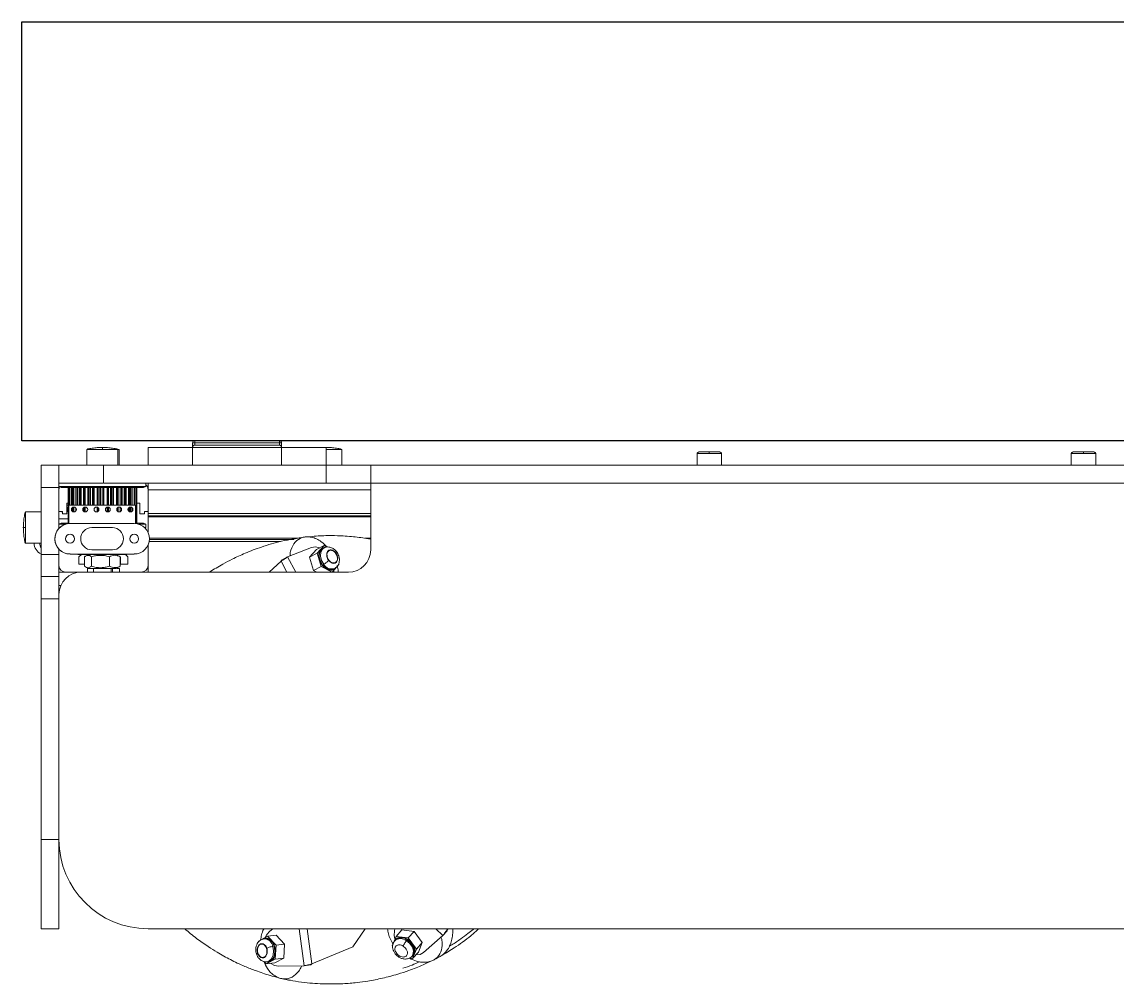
# Model space of a CAD drawing. Header units: millimetres. Extents: x -529 to 1738, y -425 to 849.
# Drawn here: x 1265.4 to 1388.3, y 551.9 to 659.8 of the extents above; entities that cross this region are included whole.
import ezdxf

# ---------------------------------------------------------------- set-up
doc = ezdxf.new("R2010")
doc.units = ezdxf.units.MM

msp = doc.modelspace()

# ---------------------------------------------------------------- linework, layer by layer
at = {"color": 7, "linetype": 'Continuous', "lineweight": 15}
for p, q in [((1284.81, 612.61), (1284.56, 612.61)), ((1284.81, 612.61), (1284.81, 612.86)), ((1284.81, 612.86), (1294.31, 612.86)), ((1284.81, 612.61), (1284.81, 612.36)), ((1294.31, 612.61), (1284.81, 612.61)), ((1284.81, 612.36), (1294.31, 612.36)), ((1294.31, 612.86), (1294.31, 612.61)), ((1294.31, 612.36), (1294.31, 612.61)), ((1294.56, 612.61), (1294.31, 612.61)), ((1272.69, 611.86), (1272.69, 610.11)), ((1272.69, 611.86), (1272.74, 611.86)), ((1276.13, 611.86), (1276.19, 611.86)), ((1276.19, 610.11), (1276.19, 611.86)), ((1276.26, 611.86), (1276.31, 611.86)), ((1276.31, 610.11), (1276.31, 611.86)), ((1279.56, 610.11), (1279.56, 612.11)), ((1279.56, 612.11), (1284.56, 612.11)), ((1284.56, 610.11), (1284.56, 612.11)), ((1284.56, 612.11), (1294.56, 612.11)), ((1294.56, 612.11), (1294.56, 610.11)), ((1294.56, 612.11), (1299.56, 612.11)), ((1299.56, 610.11), (1299.56, 612.11)), ((1301.26, 611.86), (1301.31, 611.86)), ((1301.31, 610.11), (1301.31, 611.86)), ((1341.19, 611.42), (1341.19, 610.11)), ((1341.19, 611.42), (1341.19, 611.42)), ((1343.94, 610.11), (1343.94, 611.42)), ((1383.19, 611.42), (1383.19, 610.11)), ((1383.19, 611.42), (1383.19, 611.42)), ((1385.94, 610.11), (1385.94, 611.42)), ((1267.56, 610.11), (1269.56, 610.11)), ((1267.56, 610.11), (1267.56, 607.61)), ((1269.56, 608.11), (1269.56, 610.11)), ((1269.56, 610.11), (1274.56, 610.11)), ((1274.56, 608.11), (1274.56, 610.11)), ((1274.56, 610.11), (1299.56, 610.11)), ((1301.31, 610.11), (1299.56, 610.11)), ((1299.56, 610.11), (1299.56, 608.11)), ((1299.56, 610.11), (1304.56, 610.11)), ((1304.56, 610.11), (1304.56, 608.11)), ((1304.56, 610.11), (1414.56, 610.11)), ((1269.56, 607.61), (1267.56, 607.61)), ((1267.56, 607.61), (1267.56, 600.11)), ((1269.56, 608.11), (1269.56, 607.72)), ((1274.5, 608.11), (1269.56, 608.11)), ((1269.56, 607.72), (1269.81, 607.61)), ((1279.31, 607.72), (1269.56, 607.72)), ((1269.56, 607.72), (1269.56, 607.61)), ((1269.56, 607.61), (1269.56, 603.03)), ((1269.56, 607.36), (1269.56, 604.91)), ((1279.06, 607.61), (1269.81, 607.61)), ((1270.59, 607.61), (1270.59, 603.61)), ((1270.69, 607.61), (1270.69, 605.64)), ((1271.13, 607.61), (1271.13, 605.64)), ((1271.87, 607.61), (1271.87, 605.64)), ((1272.85, 607.61), (1272.85, 605.64)), ((1274.56, 608.11), (1299.56, 608.11)), ((1275.62, 605.64), (1275.62, 607.61)), ((1276.66, 605.64), (1276.66, 607.61)), ((1277.5, 605.64), (1277.5, 607.61)), ((1278.06, 605.64), (1278.06, 607.61)), ((1278.28, 607.61), (1278.28, 603.61)), ((1278.29, 603.61), (1278.29, 607.61)), ((1278.29, 607.61), (1278.29, 603.61)), ((1279.06, 607.61), (1279.31, 607.72)), ((1279.31, 607.72), (1279.31, 608.11)), ((1279.56, 607.36), (1279.56, 608.11)), ((1279.56, 604.91), (1279.56, 607.36)), ((1299.56, 608.11), (1304.56, 608.11)), ((1304.56, 600.61), (1304.56, 608.11)), ((1304.56, 608.11), (1414.56, 608.11)), ((1304.56, 608.11), (1414.56, 608.11)), ((1267.56, 604.86), (1265.81, 604.86)), ((1265.81, 604.8), (1265.81, 604.86)), ((1269.56, 604.91), (1269.96, 604.91)), ((1269.96, 604.91), (1269.96, 604.66)), ((1270.46, 605.86), (1270.59, 605.86)), ((1270.46, 604.66), (1270.46, 605.86)), ((1270.46, 605.64), (1270.59, 605.64)), ((1270.66, 605.64), (1270.66, 603.56)), ((1270.66, 605.64), (1270.66, 605.64)), ((1270.66, 605.64), (1270.66, 603.56)), ((1278.16, 605.64), (1270.66, 605.64)), ((1271.13, 605.4), (1271.13, 604.89)), ((1277.5, 604.88), (1277.5, 605.41)), ((1278.16, 603.56), (1278.16, 605.64)), ((1278.29, 605.86), (1278.66, 605.86)), ((1278.66, 605.86), (1278.66, 604.66)), ((1279.16, 604.91), (1279.56, 604.91)), ((1279.16, 604.66), (1279.16, 604.91)), ((1279.56, 604.68), (1279.56, 604.91)), ((1270.59, 604.11), (1269.56, 604.11)), ((1269.81, 603.61), (1269.56, 603.49)), ((1269.81, 603.61), (1269.84, 603.61)), ((1269.84, 603.61), (1270.66, 603.61)), ((1269.96, 604.66), (1270.46, 604.66)), ((1278.19, 603.61), (1279.06, 603.61)), ((1278.66, 604.66), (1279.16, 604.66)), ((1279.31, 603.49), (1279.06, 603.61)), ((1279.56, 604.42), (1279.56, 604.68)), ((1304.56, 604.42), (1279.56, 604.42)), ((1279.56, 604.42), (1279.56, 604.3)), ((1279.56, 602.58), (1279.56, 604.3)), ((1269.56, 603.49), (1269.56, 603.11)), ((1269.59, 603.49), (1269.56, 603.49)), ((1269.56, 603.11), (1269.59, 603.11)), ((1270.3, 603.49), (1269.59, 603.49)), ((1269.59, 603.11), (1269.64, 603.11)), ((1270.66, 603.56), (1270.66, 603.56)), ((1278.01, 603.57), (1270.81, 603.57)), ((1275.56, 603.11), (1273.26, 603.11)), ((1279.31, 603.49), (1278.53, 603.49)), ((1279.18, 603.11), (1279.31, 603.11)), ((1279.31, 603.11), (1279.31, 603.49)), ((1265.81, 601.36), (1265.81, 601.41)), ((1265.81, 601.36), (1267.56, 601.36)), ((1279.72, 601.79), (1295.95, 601.79)), ((1296.14, 601.86), (1296.32, 601.94)), ((1296.83, 601.99), (1296.32, 601.94)), ((1267.56, 600.11), (1269.56, 600.11)), ((1267.56, 600.11), (1267.56, 597.61)), ((1269.56, 600.69), (1269.56, 600.11)), ((1269.56, 600.11), (1269.56, 597.61)), ((1278.01, 600.14), (1270.81, 600.14)), ((1271.69, 600.14), (1271.69, 600.11)), ((1277.19, 600.11), (1271.69, 600.11)), ((1271.81, 599.83), (1272.09, 600.11)), ((1272.54, 599.91), (1272.49, 599.88)), ((1272.88, 600.11), (1272.54, 599.91)), ((1273.26, 600.61), (1275.56, 600.61)), ((1276.34, 599.91), (1276, 600.11)), ((1276.33, 599.91), (1276.44, 599.84)), ((1276.39, 599.88), (1276.34, 599.91)), ((1277.03, 600.11), (1277.31, 599.83)), ((1277.19, 600.11), (1277.19, 600.14)), ((1279.56, 598.86), (1279.56, 601.13)), ((1297.92, 600.87), (1295.23, 599.83)), ((1297.69, 599.79), (1298.46, 600.65)), ((1298.54, 600.24), (1297.69, 599.79)), ((1298.46, 600.65), (1299.32, 601.1)), ((1298.54, 600.24), (1299.32, 601.1)), ((1298.99, 598.75), (1298.54, 600.24)), ((1299.32, 600.84), (1299.19, 600.77)), ((1299.32, 601.1), (1299.65, 600.93)), ((1299.36, 600.86), (1299.32, 600.84)), ((1271.81, 599.01), (1271.81, 599.83)), ((1272.43, 599.01), (1271.81, 599.01)), ((1272.42, 599.01), (1272.42, 599.84)), ((1272.43, 599.84), (1272.43, 598.77)), ((1272.54, 598.7), (1272.88, 598.51)), ((1273.21, 599.84), (1273.21, 598.77)), ((1275.22, 598.77), (1275.22, 599.84)), ((1276, 598.51), (1276.34, 598.7)), ((1276.44, 598.77), (1276.33, 598.7)), ((1276.44, 599.84), (1276.44, 598.77)), ((1277.31, 599.01), (1276.44, 599.01)), ((1276.46, 599.84), (1276.46, 599.01)), ((1277.31, 599.83), (1277.31, 599.01)), ((1279.56, 598.11), (1279.56, 598.86)), ((1294.49, 599.34), (1293.16, 598.11)), ((1295.23, 599.83), (1294.6, 599.5)), ((1298.13, 598.3), (1297.69, 599.79)), ((1298.13, 598.3), (1298.99, 598.75)), ((1300.22, 598.12), (1298.99, 598.75)), ((1300.99, 598.97), (1300.22, 598.12)), ((1300.97, 599.06), (1300.99, 598.97)), ((1267.56, 597.61), (1269.56, 597.61)), ((1267.56, 597.61), (1267.56, 595.11)), ((1269.56, 598.11), (1270.31, 598.11)), ((1269.56, 597.61), (1269.56, 595.61)), ((1270.31, 598.11), (1272.06, 598.11)), ((1272.06, 598.11), (1302.06, 598.11)), ((1272.76, 598.51), (1272.88, 598.51)), ((1272.76, 598.11), (1272.76, 598.51)), ((1275.04, 598.51), (1272.88, 598.51)), ((1273.44, 598.51), (1273.44, 598.11)), ((1276, 598.51), (1275.04, 598.51)), ((1275.44, 598.11), (1275.44, 598.51)), ((1275.56, 598.11), (1275.56, 598.51)), ((1276.11, 598.57), (1276.11, 598.51)), ((1276.11, 598.51), (1276.36, 598.51)), ((1276.36, 598.51), (1276.36, 598.11)), ((1298.5, 598.11), (1298.13, 598.3)), ((1300.2, 598.11), (1300.22, 598.12)), ((1300.4, 598.11), (1300.42, 598.35)), ((1300.41, 598.48), (1300.53, 598.54)), ((1269.77, 596.61), (1269.56, 596.61)), ((1267.56, 595.11), (1269.56, 595.11)), ((1267.56, 595.11), (1267.56, 568.11)), ((1269.56, 568.11), (1269.56, 595.61)), ((1267.56, 568.11), (1269.56, 568.11)), ((1267.56, 568.11), (1267.56, 558.11)), ((1269.56, 568.11), (1269.56, 558.11)), ((1267.56, 558.11), (1269.56, 558.11)), ((1439.56, 558.11), (1279.56, 558.11)), ((1291.97, 556.73), (1292.99, 557.27)), ((1292.69, 557), (1292.55, 556.98)), ((1292.99, 557.27), (1293.95, 557.4)), ((1292.99, 557.27), (1293.93, 556.26)), ((1293.58, 558.11), (1293.23, 557.84)), ((1293.95, 557.4), (1294.89, 556.39)), ((1302.56, 556.09), (1303.95, 558.11)), ((1306.96, 556.19), (1307.4, 557.26)), ((1307.27, 558.11), (1307.21, 557.86)), ((1307.4, 557.26), (1308.05, 557.98)), ((1307.4, 557.26), (1308.77, 557.09)), ((1308.05, 557.98), (1309.42, 557.81)), ((1309.42, 557.81), (1308.77, 557.09)), ((1308.77, 557.09), (1309.7, 555.84)), ((1309.42, 557.81), (1310.35, 556.56)), ((1310.5, 555.46), (1312.67, 557.36)), ((1312.67, 557.36), (1313.15, 557.88)), ((1313.2, 558.08), (1313.21, 558.11)), ((1291.97, 556.64), (1291.97, 556.73)), ((1293.93, 556.26), (1293.84, 554.7)), ((1294.89, 556.39), (1293.93, 556.26)), ((1294.89, 556.39), (1294.8, 554.83)), ((1297.96, 554.17), (1302.56, 556.09)), ((1307.02, 556.12), (1306.96, 556.19)), ((1307.34, 556.86), (1307.25, 556.76)), ((1309.7, 555.84), (1309.26, 554.77)), ((1310.35, 556.56), (1309.7, 555.84)), ((1310.35, 556.56), (1309.91, 555.49)), ((1292.82, 554.16), (1292.56, 554.43)), ((1293.84, 554.7), (1292.82, 554.16)), ((1294.8, 554.83), (1293.78, 554.29)), ((1294.8, 554.83), (1293.84, 554.7)), ((1309.26, 554.77), (1308.89, 554.81)), ((1309.14, 554.98), (1309.18, 555.01)), ((1309.18, 555.01), (1309.27, 555.12)), ((1309.91, 555.49), (1309.26, 554.77)), ((1311.91, 554.78), (1312.37, 555.01)), ((1293.78, 554.29), (1292.82, 554.16)), ((1292.86, 554.4), (1292.91, 554.4)), ((1292.91, 554.4), (1293.05, 554.42)), ((1294.21, 553.9), (1297.09, 553.95)), ((1297.09, 553.95), (1297.8, 554.05)), ((1294.85, 552.47), (1295.35, 552.35)), ((1295.54, 552.35), (1295.34, 552.35))]:
    msp.add_line(p, q, dxfattribs=at)
at = {"color": 8, "linetype": 'Continuous', "lineweight": 15}
for p, q in [((1272.74, 611.86), (1274.44, 611.86)), ((1274.44, 611.86), (1276.13, 611.86)), ((1276.19, 611.86), (1276.26, 611.86)), ((1299.56, 611.86), (1301.26, 611.86)), ((1341.19, 611.42), (1342.56, 611.42)), ((1342.56, 611.42), (1343.94, 611.42)), ((1383.19, 611.42), (1384.56, 611.42)), ((1384.56, 611.42), (1385.94, 611.42)), ((1270.7, 605.64), (1270.7, 607.61)), ((1270.73, 605.64), (1270.73, 607.61)), ((1270.94, 607.61), (1270.94, 605.64)), ((1271.06, 607.61), (1271.06, 605.64)), ((1271.16, 607.61), (1271.16, 605.64)), ((1271.23, 607.61), (1271.23, 605.64)), ((1271.47, 607.61), (1271.47, 605.64)), ((1271.59, 607.61), (1271.59, 605.64)), ((1271.7, 605.64), (1271.7, 607.61)), ((1271.94, 607.61), (1271.94, 605.64)), ((1272.05, 607.61), (1272.05, 605.64)), ((1272.3, 607.61), (1272.3, 605.64)), ((1272.4, 607.61), (1272.4, 605.64)), ((1272.51, 605.64), (1272.51, 607.61)), ((1272.82, 607.61), (1272.82, 605.64)), ((1272.97, 607.61), (1272.97, 605.64)), ((1273.1, 607.61), (1273.1, 605.64)), ((1273.34, 607.61), (1273.34, 605.64)), ((1273.41, 607.61), (1273.41, 605.64)), ((1273.51, 605.64), (1273.51, 607.61)), ((1273.86, 607.61), (1273.86, 605.64)), ((1273.94, 605.64), (1273.94, 607.61)), ((1273.96, 607.61), (1273.96, 605.64)), ((1274.14, 607.61), (1274.14, 605.64)), ((1274.28, 607.61), (1274.28, 605.64)), ((1274.48, 607.61), (1274.48, 605.64)), ((1274.51, 607.61), (1274.51, 605.64)), ((1274.6, 605.64), (1274.6, 607.61)), ((1274.96, 607.61), (1274.96, 605.64)), ((1275.06, 605.64), (1275.06, 607.61)), ((1275.11, 607.61), (1275.11, 605.64)), ((1275.34, 607.61), (1275.34, 605.64)), ((1275.48, 607.61), (1275.48, 605.64)), ((1275.68, 605.64), (1275.68, 607.61)), ((1276.01, 607.61), (1276.01, 605.64)), ((1276.12, 605.64), (1276.12, 607.61)), ((1276.2, 607.61), (1276.2, 605.64)), ((1276.45, 607.61), (1276.45, 605.64)), ((1276.57, 607.61), (1276.57, 605.64)), ((1276.9, 607.61), (1276.9, 605.64)), ((1277.01, 605.64), (1277.01, 607.61)), ((1277.12, 607.61), (1277.12, 605.64)), ((1277.37, 607.61), (1277.37, 605.64)), ((1277.46, 607.61), (1277.46, 605.64)), ((1277.55, 607.61), (1277.55, 605.64)), ((1277.65, 605.64), (1277.65, 607.61)), ((1277.78, 607.61), (1277.78, 605.64)), ((1278, 607.61), (1278, 605.64)), ((1278.05, 607.61), (1278.05, 605.64)), ((1278.1, 607.61), (1278.1, 605.64)), ((1304.56, 607.36), (1279.56, 607.36)), ((1271.06, 605.36), (1271.06, 604.93)), ((1271.16, 605.41), (1271.16, 604.88)), ((1271.23, 605.42), (1271.23, 604.87)), ((1271.47, 605.29), (1271.47, 605)), ((1272.3, 605.33), (1272.3, 604.96)), ((1272.4, 605.4), (1272.4, 604.89)), ((1272.51, 604.87), (1272.51, 605.42)), ((1273.51, 605.07), (1273.51, 605.22)), ((1273.86, 605.41), (1273.86, 604.88)), ((1273.94, 604.92), (1273.94, 605.37)), ((1273.96, 605.36), (1273.96, 604.93)), ((1274.96, 605.41), (1274.96, 604.88)), ((1275.06, 604.87), (1275.06, 605.42)), ((1275.11, 605.41), (1275.11, 604.87)), ((1276.12, 604.95), (1276.12, 605.33)), ((1276.2, 605.4), (1276.2, 604.89)), ((1276.45, 605.39), (1276.45, 604.9)), ((1276.57, 605.26), (1276.57, 605.03)), ((1277.37, 605.31), (1277.37, 604.98)), ((1277.46, 605.39), (1277.46, 604.9)), ((1277.55, 605.42), (1277.55, 604.87)), ((1277.65, 604.87), (1277.65, 605.41)), ((1277.78, 605.35), (1277.78, 604.94)), ((1265.81, 603.11), (1265.81, 604.8)), ((1304.56, 604.68), (1279.56, 604.68)), ((1279.56, 604.3), (1304.56, 604.3)), ((1265.81, 601.41), (1265.81, 603.11)), ((1279.7, 601.54), (1294.43, 601.54)), ((1296.41, 601.91), (1279.73, 601.91)), ((1304.56, 601.91), (1303.94, 601.91)), ((1299.43, 600.89), (1299.36, 600.86)), ((1295.14, 598.11), (1294.49, 599.34)), ((1295.23, 599.83), (1296.14, 598.11)), ((1297.09, 553.95), (1296.52, 558.11)), ((1297.41, 558.11), (1297.96, 554.17)), ((1312.67, 557.36), (1311.85, 558.11)), ((1313.16, 558.11), (1313.2, 558.08)), ((1309.08, 554.93), (1309.14, 554.98)), ((1292.78, 554.4), (1292.86, 554.4))]:
    msp.add_line(p, q, dxfattribs=at)
msp.add_lwpolyline([(1448.8, 612.86), (1265.4, 612.86), (1265.4, 659.83), (1448.8, 659.83)], close=True)
at = {"color": 7, "linetype": 'Continuous', "lineweight": 15, "flags": 128}
for points in [[(1269.85, 604.91), (1269.87, 604.89), (1269.93, 604.87), (1269.96, 604.87)], [(1270.59, 605.41), (1270.57, 605.4), (1270.52, 605.34), (1270.49, 605.25), (1270.48, 605.14), (1270.49, 605.04), (1270.52, 604.95), (1270.57, 604.89), (1270.59, 604.88)], [(1267.56, 600.78), (1267.49, 600.96), (1267.39, 601.36)], [(1298.83, 600.84), (1298.36, 600.94), (1297.92, 600.87)], [(1293.23, 557.84), (1292.9, 557.48), (1292.72, 557.13)], [(1307.21, 557.86), (1307.19, 557.36), (1307.28, 556.98)], [(1309.63, 555.17), (1310.11, 555.24), (1310.5, 555.46)], [(1293.36, 554.23), (1293.77, 553.98), (1294.21, 553.9)]]:
    msp.add_lwpolyline(points, dxfattribs=at)
at = {"color": 8, "linetype": 'Continuous', "lineweight": 15, "flags": 128}
for points in [[(1299.19, 600.77), (1299.01, 600.63), (1298.82, 600.28), (1298.79, 599.84), (1298.91, 599.36), (1299.16, 598.92)], [(1299.32, 600.84), (1299.13, 600.7), (1298.95, 600.35), (1298.91, 599.9), (1299.03, 599.43), (1299.29, 598.99)], [(1292.91, 554.4), (1293.13, 554.48), (1293.42, 554.74), (1293.6, 555.14), (1293.66, 555.64), (1293.57, 556.13)], [(1293.05, 554.42), (1293.27, 554.49), (1293.56, 554.76), (1293.74, 555.16), (1293.8, 555.65), (1293.71, 556.15)], [(1309.18, 555.01), (1309.3, 555.21), (1309.35, 555.6), (1309.23, 556.03), (1308.96, 556.44), (1308.57, 556.76)], [(1309.27, 555.12), (1309.39, 555.31), (1309.45, 555.7), (1309.33, 556.13), (1309.05, 556.54), (1308.66, 556.87)]]:
    msp.add_lwpolyline(points, dxfattribs=at)
at = {"color": 7, "linetype": 'Continuous', "lineweight": 15}
for centre, radius in [((1271.24, 605.14), 0.277), ((1272.51, 605.14), 0.277), ((1273.78, 605.14), 0.277), ((1275.05, 605.14), 0.277), ((1276.32, 605.14), 0.277), ((1277.59, 605.14), 0.277), ((1270.81, 601.86), 0.5), ((1278.01, 601.86), 0.5)]:
    msp.add_circle(centre, radius, dxfattribs=at)
for centre, radius, start, end in [((1284.81, 612.61), 0.25, 90, 180), ((1284.81, 612.11), 0.25, 90, 180), ((1294.31, 612.61), 0.25, 360, 90), ((1294.31, 612.11), 0.25, 0, 90), ((1270.31, 607.36), 0.75, 153.8335, 180), ((1278.81, 607.36), 0.75, 0, 48.1897), ((1271.24, 605.14), 0.277, 270, 90), ((1272.51, 605.14), 0.277, 270, 90), ((1273.78, 605.14), 0.277, 270, 90), ((1275.05, 605.14), 0.277, 270, 90), ((1276.32, 605.14), 0.277, 270, 90), ((1277.59, 605.14), 0.277, 270, 90), ((1270.81, 601.86), 1.71, 90, 270), ((1270.81, 601.86), 1.71, 95.025, 270), ((1270.81, 601.86), 1.71, 90, 95.025), ((1273.26, 601.86), 1.25, 90, 270), ((1273.26, 601.86), 1.25, 90, 270), ((1275.56, 601.86), 1.25, 270, 90), ((1278.01, 601.86), 1.71, 270, 90), ((1268.13, 601.4), 1.36, 181.617, 245.4085), ((1270.81, 601.86), 0.5, 270, 90), ((1278.01, 601.86), 0.5, 270, 90), ((1302.06, 600.61), 2.5, 270, 0), ((1270.31, 598.86), 0.75, 180, 270), ((1278.81, 598.86), 0.75, 270, 0), ((1272.06, 595.61), 2.5, 90, 180), ((1279.56, 568.11), 10, 180, 270)]:
    msp.add_arc(centre, radius, start, end, dxfattribs=at)
at = {"color": 8, "linetype": 'Continuous', "lineweight": 15}
for centre, radius, start, end in [((1300.05, 599.42), 1.01, 209.6389, 290.8683), ((1300.17, 599.49), 1.02, 209.6599, 290.6906), ((1292.57, 555.96), 1.02, 9.6599, 90.6906), ((1292.71, 555.98), 1.01, 9.6389, 90.8683), ((1307.91, 555.99), 1.02, 49.6599, 130.6906), ((1308.01, 556.09), 1.01, 49.6389, 130.8683)]:
    msp.add_arc(centre, radius, start, end, dxfattribs=at)
at = {"color": 7, "linetype": 'Continuous', "lineweight": 15}
for points, knots in [([(1284.56, 612.11), (1284.56, 612.11), (1284.56, 612.12), (1284.56, 612.19), (1284.56, 612.25), (1284.56, 612.33), (1284.56, 612.45), (1284.56, 612.54), (1284.56, 612.61)], [0, 0, 0, 0, 0.239457, 0.368361, 0.5, 0.631639, 0.760543, 1, 1, 1, 1]), ([(1294.56, 612.61), (1294.56, 612.54), (1294.56, 612.45), (1294.56, 612.33), (1294.56, 612.25), (1294.56, 612.19), (1294.56, 612.12), (1294.56, 612.11), (1294.56, 612.11)], [0, 0, 0, 0, 0.239457, 0.368361, 0.5, 0.631639, 0.760543, 1, 1, 1, 1]), ([(1272.75, 611.9), (1272.75, 611.9), (1272.69, 611.89), (1272.69, 611.87), (1272.69, 611.86)], [0, 0, 0, 0, 0.004816, 1, 1, 1, 1]), ([(1274.44, 612.11), (1274.29, 612.1), (1274.05, 612.1), (1273.71, 612.07), (1273.41, 612.03), (1273.13, 611.99), (1272.89, 611.95), (1272.79, 611.92), (1272.75, 611.9)], [0, 0, 0, 0, 0.201798, 0.327471, 0.471177, 0.632869, 0.810746, 1, 1, 1, 1]), ([(1276.13, 611.9), (1276.08, 611.92), (1275.99, 611.95), (1275.74, 611.99), (1275.46, 612.03), (1275.17, 612.07), (1274.83, 612.1), (1274.59, 612.1), (1274.44, 612.11)], [0, 0, 0, 0, 0.185763, 0.364406, 0.526795, 0.671119, 0.797333, 1, 1, 1, 1]), ([(1274.44, 612.11), (1274.44, 612.1), (1274.44, 612.09), (1274.44, 612.03), (1274.44, 611.94), (1274.44, 611.88), (1274.44, 611.86)], [0, 0, 0, 0, 0.270261, 0.562429, 0.789736, 1, 1, 1, 1]), ([(1276.19, 611.86), (1276.19, 611.87), (1276.19, 611.89), (1276.13, 611.9), (1276.13, 611.9)], [0, 0, 0, 0, 0.974068, 1, 1, 1, 1]), ([(1301.25, 611.9), (1301.21, 611.92), (1301.11, 611.95), (1300.87, 611.99), (1300.59, 612.03), (1300.3, 612.07), (1299.95, 612.1), (1299.71, 612.1), (1299.56, 612.11)], [0, 0, 0, 0, 0.185763, 0.364406, 0.526795, 0.671119, 0.797333, 1, 1, 1, 1]), ([(1301.31, 611.86), (1301.31, 611.87), (1301.31, 611.89), (1301.25, 611.9), (1301.25, 611.9)], [0, 0, 0, 0, 0.974068, 1, 1, 1, 1]), ([(1341.38, 611.61), (1341.37, 611.61), (1341.37, 611.61), (1341.39, 611.6), (1341.39, 611.6), (1341.38, 611.59), (1341.38, 611.59), (1341.37, 611.59), (1341.37, 611.58), (1341.36, 611.58), (1341.35, 611.57), (1341.33, 611.56), (1341.28, 611.53), (1341.21, 611.48), (1341.2, 611.44), (1341.19, 611.42)], [0, 0, 0, 0, 0.287782, 0.390474, 0.42243, 0.434399, 0.444213, 0.452515, 0.460214, 0.468311, 0.477597, 0.501294, 0.532849, 0.730156, 1, 1, 1, 1]), ([(1342.56, 611.61), (1342.45, 611.61), (1342.2, 611.61), (1341.89, 611.61), (1341.66, 611.61), (1341.5, 611.61), (1341.41, 611.61), (1341.36, 611.61), (1341.38, 611.61), (1341.38, 611.61)], [0, 0, 0, 0, 0.1801972, 0.4081306, 0.5415185, 0.686198, 0.8395226, 0.997566, 1, 1, 1, 1]), ([(1342.56, 611.61), (1342.56, 611.6), (1342.56, 611.6), (1342.56, 611.55), (1342.56, 611.48), (1342.56, 611.44), (1342.56, 611.42)], [0, 0, 0, 0, 0.270261, 0.562429, 0.789736, 1, 1, 1, 1]), ([(1343.75, 611.61), (1343.75, 611.61), (1343.76, 611.61), (1343.72, 611.61), (1343.62, 611.61), (1343.47, 611.61), (1343.24, 611.61), (1342.93, 611.61), (1342.68, 611.61), (1342.56, 611.61)], [0, 0, 0, 0, 0.002434, 0.1604774, 0.313802, 0.4584815, 0.5918694, 0.8198028, 1, 1, 1, 1]), ([(1343.94, 611.42), (1343.93, 611.44), (1343.92, 611.48), (1343.85, 611.53), (1343.8, 611.56), (1343.78, 611.57), (1343.77, 611.58), (1343.76, 611.58), (1343.75, 611.59), (1343.75, 611.59), (1343.74, 611.6), (1343.74, 611.6), (1343.76, 611.61), (1343.75, 611.61), (1343.75, 611.61)], [0, 0, 0, 0, 0.269883, 0.467219, 0.498779, 0.522479, 0.531766, 0.539865, 0.547565, 0.555868, 0.565684, 0.609469, 0.712176, 1, 1, 1, 1]), ([(1383.38, 611.61), (1383.37, 611.61), (1383.37, 611.61), (1383.39, 611.6), (1383.39, 611.6), (1383.38, 611.59), (1383.38, 611.59), (1383.37, 611.59), (1383.37, 611.58), (1383.36, 611.58), (1383.35, 611.57), (1383.33, 611.56), (1383.28, 611.53), (1383.21, 611.48), (1383.2, 611.44), (1383.19, 611.42)], [0, 0, 0, 0, 0.287782, 0.390474, 0.42243, 0.434399, 0.444213, 0.452515, 0.460214, 0.468311, 0.477597, 0.501294, 0.532849, 0.730156, 1, 1, 1, 1]), ([(1384.56, 611.61), (1384.45, 611.61), (1384.2, 611.61), (1383.89, 611.61), (1383.66, 611.61), (1383.5, 611.61), (1383.41, 611.61), (1383.36, 611.61), (1383.38, 611.61), (1383.38, 611.61)], [0, 0, 0, 0, 0.180197, 0.408131, 0.541518, 0.686198, 0.839523, 0.997566, 1, 1, 1, 1]), ([(1384.56, 611.61), (1384.56, 611.6), (1384.56, 611.6), (1384.56, 611.55), (1384.56, 611.48), (1384.56, 611.44), (1384.56, 611.42)], [0, 0, 0, 0, 0.270261, 0.562429, 0.789736, 1, 1, 1, 1]), ([(1385.75, 611.61), (1385.75, 611.61), (1385.76, 611.61), (1385.72, 611.61), (1385.62, 611.61), (1385.47, 611.61), (1385.24, 611.61), (1384.93, 611.61), (1384.68, 611.61), (1384.56, 611.61)], [0, 0, 0, 0, 0.002434, 0.160477, 0.313802, 0.458482, 0.591869, 0.819803, 1, 1, 1, 1]), ([(1385.94, 611.42), (1385.93, 611.44), (1385.92, 611.48), (1385.85, 611.53), (1385.8, 611.56), (1385.78, 611.57), (1385.77, 611.58), (1385.76, 611.58), (1385.75, 611.59), (1385.75, 611.59), (1385.74, 611.6), (1385.74, 611.6), (1385.76, 611.61), (1385.75, 611.61), (1385.75, 611.61)], [0, 0, 0, 0, 0.269883, 0.467219, 0.498779, 0.522479, 0.531766, 0.539865, 0.547565, 0.555868, 0.565684, 0.609469, 0.712176, 1, 1, 1, 1]), ([(1265.81, 604.86), (1265.8, 604.86), (1265.78, 604.85), (1265.77, 604.8), (1265.77, 604.79)], [0, 0, 0, 0, 0.974068, 1, 1, 1, 1]), ([(1265.77, 604.79), (1265.75, 604.75), (1265.72, 604.66), (1265.68, 604.41), (1265.64, 604.13), (1265.61, 603.84), (1265.57, 603.5), (1265.57, 603.26), (1265.56, 603.11)], [0, 0, 0, 0, 0.1857625, 0.3644062, 0.5267945, 0.6711189, 0.797333, 1, 1, 1, 1]), ([(1265.56, 603.11), (1265.57, 602.96), (1265.57, 602.72), (1265.61, 602.37), (1265.64, 602.08), (1265.68, 601.8), (1265.72, 601.55), (1265.75, 601.46), (1265.77, 601.42)], [0, 0, 0, 0, 0.201798, 0.327471, 0.471177, 0.632869, 0.810746, 1, 1, 1, 1]), ([(1265.56, 603.11), (1265.57, 603.11), (1265.58, 603.11), (1265.64, 603.11), (1265.73, 603.11), (1265.79, 603.11), (1265.81, 603.11)], [0, 0, 0, 0, 0.2702613, 0.5624294, 0.7897364, 1, 1, 1, 1]), ([(1265.77, 601.42), (1265.77, 601.41), (1265.78, 601.36), (1265.8, 601.36), (1265.81, 601.36)], [0, 0, 0, 0, 0.004816, 1, 1, 1, 1]), ([(1297.19, 602.06), (1296.31, 601.92), (1294.68, 601.66), (1292.41, 601), (1290.57, 600.3), (1289.12, 599.63), (1288.04, 599.07), (1287.21, 598.58), (1286.72, 598.28), (1286.47, 598.12), (1286.46, 598.11)], [0, 0, 0, 0, 0.2396282, 0.4433004, 0.6126053, 0.7484137, 0.8511242, 0.9245782, 0.9959727, 1, 1, 1, 1]), ([(1299.63, 600.94), (1299.43, 601.15), (1299.07, 601.53), (1298.47, 601.86), (1297.91, 602.05), (1297.36, 602.1), (1296.71, 601.98), (1296.03, 601.55), (1295.63, 600.77), (1295.5, 600.2), (1295.5, 599.96), (1295.5, 599.94)], [0, 0, 0, 0, 0.125071, 0.223681, 0.324383, 0.425086, 0.523696, 0.706877, 0.890059, 0.988669, 1, 1, 1, 1]), ([(1304.56, 601.81), (1304.4, 601.84), (1303.96, 601.92), (1303.24, 602.02), (1302.37, 602.11), (1301.35, 602.19), (1300.03, 602.22), (1298.69, 602.2), (1297.81, 602.1), (1297.5, 602.06)], [0, 0, 0, 0, 0.068222, 0.18356, 0.304443, 0.434722, 0.616183, 0.861237, 1, 1, 1, 1]), ([(1273.21, 599.84), (1273.15, 599.89), (1273.01, 599.98), (1272.81, 600.01), (1272.61, 599.96), (1272.49, 599.88), (1272.43, 599.84)], [0, 0, 0, 0, 0.264614, 0.534966, 0.765352, 1, 1, 1, 1]), ([(1275.22, 599.84), (1275.04, 599.89), (1274.69, 599.98), (1274.17, 600.01), (1273.67, 599.96), (1273.37, 599.88), (1273.21, 599.84)], [0, 0, 0, 0, 0.264614, 0.534966, 0.765352, 1, 1, 1, 1]), ([(1276.44, 599.84), (1276.22, 599.92), (1275.82, 600.08), (1275.41, 599.92), (1275.22, 599.84)], [0, 0, 0, 0, 0.534747, 1, 1, 1, 1]), ([(1299.13, 600.8), (1299.13, 600.8), (1299.19, 600.85), (1299.27, 600.86), (1299.35, 600.87)], [0, 0, 0, 0, 0.006294, 1, 1, 1, 1]), ([(1300.71, 600.43), (1300.64, 600.51), (1300.48, 600.68), (1300.22, 600.83), (1299.96, 600.92), (1299.75, 600.95), (1299.52, 600.93), (1299.39, 600.87), (1299.32, 600.84)], [0, 0, 0, 0, 0.179733, 0.405808, 0.538164, 0.68254, 0.837364, 1, 1, 1, 1]), ([(1299.85, 599.42), (1299.8, 599.49), (1299.7, 599.63), (1299.63, 599.84), (1299.61, 600.04), (1299.62, 600.2), (1299.66, 600.36), (1299.74, 600.48), (1299.86, 600.57), (1299.99, 600.61), (1300.12, 600.61), (1300.29, 600.57), (1300.47, 600.47), (1300.58, 600.34), (1300.63, 600.29)], [0, 0, 0, 0, 0.0903184, 0.2045632, 0.2714199, 0.3439362, 0.4207855, 0.5, 0.5792145, 0.6560638, 0.7285801, 0.7954368, 0.9096816, 1, 1, 1, 1]), ([(1299.87, 599.45), (1299.81, 599.53), (1299.7, 599.7), (1299.64, 599.98), (1299.65, 600.25), (1299.74, 600.38), (1299.78, 600.44)], [0, 0, 0, 0, 0.250007, 0.500001, 0.750007, 1, 1, 1, 1]), ([(1299.78, 600.44), (1299.82, 600.47), (1299.9, 600.54), (1300.06, 600.57), (1300.23, 600.55), (1300.4, 600.46), (1300.56, 600.32), (1300.69, 600.14), (1300.78, 599.94), (1300.83, 599.73), (1300.82, 599.53), (1300.76, 599.36), (1300.66, 599.23), (1300.52, 599.16), (1300.36, 599.14), (1300.18, 599.19), (1300.01, 599.29), (1299.92, 599.4), (1299.87, 599.45)], [0, 0, 0, 0, 0.062462, 0.124997, 0.187424, 0.249997, 0.312424, 0.374997, 0.437424, 0.499997, 0.562424, 0.624997, 0.687424, 0.749997, 0.812424, 0.874997, 0.937462, 1, 1, 1, 1]), ([(1300.63, 600.29), (1300.67, 600.23), (1300.77, 600.09), (1300.84, 599.87), (1300.87, 599.67), (1300.85, 599.51), (1300.81, 599.36), (1300.73, 599.23), (1300.62, 599.14), (1300.49, 599.1), (1300.35, 599.1), (1300.18, 599.14), (1300.01, 599.24), (1299.89, 599.37), (1299.85, 599.42)], [0, 0, 0, 0, 0.090318, 0.204563, 0.27142, 0.343936, 0.420786, 0.5, 0.579214, 0.656064, 0.72858, 0.795437, 0.909682, 1, 1, 1, 1]), ([(1300.53, 598.54), (1300.58, 598.57), (1300.7, 598.64), (1300.84, 598.8), (1300.97, 599.02), (1301.04, 599.29), (1301.05, 599.61), (1300.98, 599.92), (1300.87, 600.21), (1300.76, 600.36), (1300.71, 600.43)], [0, 0, 0, 0, 0.087057, 0.1947226, 0.3206936, 0.4599705, 0.6051647, 0.7479413, 0.881082, 1, 1, 1, 1]), ([(1272.43, 598.77), (1272.5, 598.73), (1272.64, 598.63), (1272.84, 598.6), (1273.04, 598.65), (1273.15, 598.73), (1273.21, 598.77)], [0, 0, 0, 0, 0.264614, 0.534966, 0.765352, 1, 1, 1, 1]), ([(1273.21, 598.77), (1273.39, 598.73), (1273.74, 598.63), (1274.26, 598.6), (1274.76, 598.65), (1275.06, 598.73), (1275.22, 598.77)], [0, 0, 0, 0, 0.264614, 0.534966, 0.765352, 1, 1, 1, 1]), ([(1275.22, 598.77), (1275.44, 598.69), (1275.85, 598.54), (1276.25, 598.7), (1276.44, 598.77)], [0, 0, 0, 0, 0.534747, 1, 1, 1, 1]), ([(1299.16, 598.92), (1299.16, 598.92), (1299.15, 598.91), (1299.13, 598.9), (1299.12, 598.89), (1299.11, 598.88), (1299.11, 598.88)], [0, 0, 0, 0, 0.270261, 0.562429, 0.789736, 1, 1, 1, 1]), ([(1299.29, 598.99), (1299.34, 599.02), (1299.44, 599.07), (1299.61, 599.2), (1299.75, 599.33), (1299.81, 599.39), (1299.85, 599.42)], [0, 0, 0, 0, 0.270261, 0.562429, 0.789736, 1, 1, 1, 1]), ([(1300.91, 598.11), (1300.92, 598.14), (1300.92, 598.38), (1300.86, 598.63), (1300.8, 598.85)], [0, 0, 0, 0, 0.141412, 1, 1, 1, 1]), ([(1300.64, 598.64), (1300.62, 598.62), (1300.56, 598.52), (1300.47, 598.44), (1300.4, 598.41), (1300.39, 598.41)], [0, 0, 0, 0, 0.265782, 0.978373, 1, 1, 1, 1]), ([(1283.69, 558.11), (1284.12, 557.74), (1284.96, 557.03), (1286.2, 556.17), (1287.23, 555.52), (1288.06, 555.04), (1288.82, 554.64), (1289.6, 554.25), (1290.54, 553.83), (1291.77, 553.35), (1293.03, 552.91), (1293.89, 552.71), (1294.2, 552.63)], [0, 0, 0, 0, 0.141929, 0.2730497, 0.3722149, 0.4431336, 0.5120637, 0.584308, 0.6621678, 0.7706164, 0.9170698, 1, 1, 1, 1]), ([(1292.55, 556.98), (1292.49, 556.97), (1292.36, 556.94), (1292.17, 556.84), (1291.98, 556.68), (1291.81, 556.45), (1291.7, 556.15), (1291.65, 555.83), (1291.67, 555.53), (1291.72, 555.35), (1291.74, 555.26)], [0, 0, 0, 0, 0.087057, 0.194723, 0.320694, 0.45997, 0.605165, 0.747941, 0.881082, 1, 1, 1, 1]), ([(1292.57, 558.11), (1292.55, 558.08), (1292.43, 557.89), (1292.3, 557.46), (1292.23, 557.05), (1292.2, 556.85)], [0, 0, 0, 0, 0.067496, 0.57392, 1, 1, 1, 1]), ([(1292.41, 556.92), (1292.44, 556.94), (1292.53, 557.01), (1292.64, 557.05), (1292.72, 557.05), (1292.72, 557.05)], [0, 0, 0, 0, 0.265782, 0.978373, 1, 1, 1, 1]), ([(1306.45, 558.11), (1306.48, 557.92), (1306.53, 557.54), (1306.75, 556.94), (1306.98, 556.56), (1307.1, 556.37)], [0, 0, 0, 0, 0.322002, 0.669992, 1, 1, 1, 1]), ([(1307.19, 556.68), (1307.2, 556.69), (1307.22, 556.79), (1307.27, 556.87), (1307.33, 556.92), (1307.33, 556.92)], [0, 0, 0, 0, 0.126795, 0.974279, 1, 1, 1, 1]), ([(1308.66, 556.87), (1308.67, 556.87), (1308.67, 556.88), (1308.69, 556.9), (1308.7, 556.91), (1308.7, 556.92), (1308.7, 556.93)], [0, 0, 0, 0, 0.2702613, 0.5624294, 0.7897364, 1, 1, 1, 1]), ([(1308.92, 554.81), (1309.18, 554.68), (1309.64, 554.44), (1310.32, 554.35), (1310.91, 554.36), (1311.44, 554.5), (1312.02, 554.83), (1312.51, 555.47), (1312.61, 556.33), (1312.55, 556.92), (1312.46, 557.14), (1312.45, 557.17)], [0, 0, 0, 0, 0.125071, 0.223681, 0.324383, 0.425086, 0.523696, 0.706877, 0.890059, 0.988669, 1, 1, 1, 1]), ([(1311.59, 554.59), (1312.37, 555.03), (1313.81, 555.83), (1315.51, 557.06), (1316.41, 557.84), (1316.7, 558.11)], [0, 0, 0, 0, 0.439393, 0.812855, 1, 1, 1, 1]), ([(1313.77, 558.11), (1313.77, 557.89), (1313.77, 557.44), (1313.65, 556.78), (1313.43, 556.17), (1313.04, 555.49), (1312.63, 555.2), (1312.36, 555)], [0, 0, 0, 0, 0.157682, 0.333698, 0.509715, 0.682074, 1, 1, 1, 1]), ([(1313.4, 556.15), (1313.48, 556.2), (1313.92, 556.46), (1314.61, 556.93), (1315.41, 557.52), (1315.9, 557.9), (1316.12, 558.08), (1316.15, 558.11)], [0, 0, 0, 0, 0.089202, 0.450666, 0.743996, 0.969465, 1, 1, 1, 1]), ([(1291.86, 555.37), (1291.84, 555.44), (1291.8, 555.61), (1291.81, 555.84), (1291.85, 556.03), (1291.92, 556.18), (1292.01, 556.31), (1292.13, 556.4), (1292.26, 556.44), (1292.4, 556.44), (1292.53, 556.39), (1292.67, 556.3), (1292.81, 556.14), (1292.87, 555.98), (1292.89, 555.92)], [0, 0, 0, 0, 0.090318, 0.204563, 0.27142, 0.343936, 0.420786, 0.5, 0.579214, 0.656064, 0.72858, 0.795437, 0.909682, 1, 1, 1, 1]), ([(1292.61, 554.94), (1292.56, 554.92), (1292.46, 554.88), (1292.3, 554.91), (1292.15, 554.99), (1292.02, 555.13), (1291.91, 555.31), (1291.85, 555.53), (1291.84, 555.75), (1291.87, 555.96), (1291.94, 556.15), (1292.05, 556.29), (1292.19, 556.38), (1292.35, 556.4), (1292.51, 556.36), (1292.66, 556.25), (1292.78, 556.1), (1292.84, 555.97), (1292.86, 555.9)], [0, 0, 0, 0, 0.062462, 0.124997, 0.187424, 0.249997, 0.312424, 0.374997, 0.437424, 0.499997, 0.562424, 0.624997, 0.687424, 0.749997, 0.812424, 0.874997, 0.937462, 1, 1, 1, 1]), ([(1292.89, 555.92), (1292.91, 555.84), (1292.96, 555.68), (1292.95, 555.45), (1292.91, 555.25), (1292.84, 555.1), (1292.75, 554.98), (1292.63, 554.89), (1292.49, 554.84), (1292.36, 554.85), (1292.23, 554.89), (1292.09, 554.99), (1291.95, 555.15), (1291.89, 555.3), (1291.86, 555.37)], [0, 0, 0, 0, 0.0903184, 0.2045632, 0.2714199, 0.3439362, 0.4207855, 0.5, 0.5792145, 0.6560638, 0.7285801, 0.7954368, 0.9096816, 1, 1, 1, 1]), ([(1292.86, 555.9), (1292.89, 555.8), (1292.93, 555.61), (1292.89, 555.32), (1292.79, 555.07), (1292.67, 554.98), (1292.61, 554.94)], [0, 0, 0, 0, 0.250007, 0.500001, 0.750007, 1, 1, 1, 1]), ([(1293.57, 556.13), (1293.51, 556.12), (1293.4, 556.1), (1293.19, 556.04), (1293.01, 555.97), (1292.93, 555.93), (1292.89, 555.92)], [0, 0, 0, 0, 0.270261, 0.562429, 0.789736, 1, 1, 1, 1]), ([(1293.71, 556.15), (1293.71, 556.15), (1293.72, 556.16), (1293.74, 556.16), (1293.76, 556.17), (1293.77, 556.17), (1293.77, 556.18)], [0, 0, 0, 0, 0.270261, 0.562429, 0.789736, 1, 1, 1, 1]), ([(1307.25, 556.76), (1307.21, 556.71), (1307.13, 556.61), (1307.04, 556.41), (1307, 556.16), (1307.02, 555.87), (1307.13, 555.58), (1307.3, 555.3), (1307.5, 555.08), (1307.66, 554.97), (1307.73, 554.92)], [0, 0, 0, 0, 0.087057, 0.194723, 0.320694, 0.45997, 0.605165, 0.747941, 0.881082, 1, 1, 1, 1]), ([(1307.76, 555.08), (1307.69, 555.12), (1307.55, 555.22), (1307.41, 555.4), (1307.32, 555.58), (1307.27, 555.74), (1307.27, 555.9), (1307.3, 556.04), (1307.37, 556.16), (1307.48, 556.25), (1307.61, 556.29), (1307.78, 556.31), (1307.98, 556.28), (1308.13, 556.2), (1308.19, 556.16)], [0, 0, 0, 0, 0.090318, 0.204563, 0.27142, 0.343936, 0.420786, 0.5, 0.579214, 0.656064, 0.72858, 0.795437, 0.909682, 1, 1, 1, 1]), ([(1308.19, 556.16), (1308.26, 556.12), (1308.4, 556.02), (1308.54, 555.84), (1308.63, 555.66), (1308.68, 555.51), (1308.68, 555.35), (1308.65, 555.2), (1308.58, 555.08), (1308.47, 555), (1308.34, 554.95), (1308.17, 554.93), (1307.97, 554.97), (1307.82, 555.05), (1307.76, 555.08)], [0, 0, 0, 0, 0.090318, 0.204563, 0.27142, 0.343936, 0.420786, 0.5, 0.579214, 0.656064, 0.72858, 0.795437, 0.909682, 1, 1, 1, 1]), ([(1308.57, 556.76), (1308.53, 556.72), (1308.46, 556.63), (1308.34, 556.45), (1308.25, 556.28), (1308.21, 556.2), (1308.19, 556.16)], [0, 0, 0, 0, 0.270261, 0.562429, 0.789736, 1, 1, 1, 1]), ([(1291.74, 555.26), (1291.78, 555.17), (1291.86, 554.95), (1292.06, 554.72), (1292.27, 554.55), (1292.47, 554.45), (1292.68, 554.39), (1292.83, 554.4), (1292.9, 554.4)], [0, 0, 0, 0, 0.179733, 0.405808, 0.538164, 0.68254, 0.837364, 1, 1, 1, 1]), ([(1294.48, 552.53), (1295.36, 552.36), (1296.98, 552.05), (1299.34, 551.9), (1301.31, 551.92), (1302.9, 552.05), (1304.11, 552.22), (1305.06, 552.39), (1305.89, 552.56), (1306.74, 552.77), (1307.73, 553.05), (1308.98, 553.47), (1310.23, 553.95), (1311.02, 554.34), (1311.3, 554.49)], [0, 0, 0, 0, 0.1596081, 0.2952672, 0.4080354, 0.4984927, 0.5669047, 0.6158299, 0.6633833, 0.7132231, 0.7669369, 0.8417532, 0.9427883, 1, 1, 1, 1]), ([(1307.73, 554.92), (1307.82, 554.87), (1308.02, 554.76), (1308.33, 554.71), (1308.59, 554.72), (1308.81, 554.77), (1309.01, 554.86), (1309.12, 554.96), (1309.17, 555.01)], [0, 0, 0, 0, 0.179733, 0.405808, 0.538164, 0.68254, 0.837364, 1, 1, 1, 1]), ([(1309.33, 555.11), (1309.33, 555.11), (1309.29, 555.05), (1309.21, 554.99), (1309.12, 554.96), (1309.11, 554.95)], [0, 0, 0, 0, 0.005242, 0.832876, 1, 1, 1, 1]), ([(1292.58, 554.41), (1292.69, 554.15), (1292.9, 553.67), (1293.35, 553.16), (1293.81, 552.79), (1294.31, 552.55), (1294.97, 552.44), (1295.75, 552.61), (1296.39, 553.21), (1296.72, 553.7), (1296.8, 553.92), (1296.8, 553.95)], [0, 0, 0, 0, 0.125071, 0.223681, 0.324383, 0.425086, 0.523696, 0.706877, 0.890059, 0.988669, 1, 1, 1, 1]), ([(1293.09, 554.38), (1293.09, 554.38), (1293.02, 554.35), (1292.92, 554.36), (1292.83, 554.4), (1292.82, 554.4)], [0, 0, 0, 0, 0.005242, 0.832876, 1, 1, 1, 1]), ([(1308.17, 553.69), (1308.51, 553.8), (1309.14, 554), (1309.76, 554.28), (1310.04, 554.41)], [0, 0, 0, 0, 0.545655, 1, 1, 1, 1])]:
    msp.add_open_spline(points, degree=3, knots=knots, dxfattribs=at)
at = {"color": 8, "linetype": 'Continuous', "lineweight": 15}
for points, knots in [([(1299.11, 598.88), (1299.04, 598.98), (1298.87, 599.22), (1298.75, 599.59), (1298.71, 599.92), (1298.72, 600.2), (1298.8, 600.45), (1298.94, 600.67), (1299.07, 600.75), (1299.13, 600.8)], [0, 0, 0, 0, 0.156064, 0.353471, 0.468994, 0.594297, 0.727087, 0.863964, 1, 1, 1, 1]), ([(1300.63, 600.29), (1300.66, 600.33), (1300.72, 600.39), (1300.71, 600.42), (1300.7, 600.43)], [0, 0, 0, 0, 0.5339289, 1, 1, 1, 1]), ([(1300.39, 598.41), (1300.33, 598.39), (1300.19, 598.33), (1299.96, 598.33), (1299.68, 598.4), (1299.38, 598.57), (1299.19, 598.79), (1299.11, 598.88)], [0, 0, 0, 0, 0.1779362, 0.351262, 0.5110604, 0.7841242, 1, 1, 1, 1]), ([(1292.72, 557.05), (1292.8, 557.05), (1292.95, 557.06), (1293.16, 556.98), (1293.4, 556.82), (1293.62, 556.55), (1293.73, 556.29), (1293.77, 556.18)], [0, 0, 0, 0, 0.177936, 0.351262, 0.51106, 0.784124, 1, 1, 1, 1]), ([(1307.33, 556.92), (1307.39, 556.97), (1307.5, 557.07), (1307.71, 557.15), (1308, 557.18), (1308.34, 557.12), (1308.59, 556.99), (1308.7, 556.93)], [0, 0, 0, 0, 0.1779362, 0.351262, 0.5110604, 0.7841242, 1, 1, 1, 1]), ([(1308.7, 556.93), (1308.8, 556.85), (1309.04, 556.69), (1309.28, 556.38), (1309.44, 556.08), (1309.51, 555.82), (1309.53, 555.55), (1309.47, 555.31), (1309.38, 555.18), (1309.33, 555.11)], [0, 0, 0, 0, 0.156064, 0.353471, 0.468994, 0.594297, 0.727087, 0.863964, 1, 1, 1, 1]), ([(1293.77, 556.18), (1293.81, 556.05), (1293.88, 555.77), (1293.87, 555.38), (1293.79, 555.05), (1293.68, 554.8), (1293.52, 554.59), (1293.32, 554.44), (1293.17, 554.4), (1293.09, 554.38)], [0, 0, 0, 0, 0.156064, 0.353471, 0.468994, 0.594297, 0.727087, 0.863964, 1, 1, 1, 1]), ([(1291.86, 555.37), (1291.82, 555.35), (1291.74, 555.3), (1291.75, 555.28), (1291.75, 555.26)], [0, 0, 0, 0, 0.533929, 1, 1, 1, 1]), ([(1307.76, 555.08), (1307.74, 555.04), (1307.71, 554.95), (1307.73, 554.93), (1307.73, 554.93)], [0, 0, 0, 0, 0.5339289, 1, 1, 1, 1])]:
    msp.add_open_spline(points, degree=3, knots=knots, dxfattribs=at)
at = {"color": 7, "linetype": 'Continuous', "lineweight": 15}
for points in [[(1294.49, 599.34), (1294.56, 599.38), (1294.7, 599.47), (1294.89, 599.6), (1295.08, 599.72), (1295.18, 599.8), (1295.23, 599.83)], [(1294.6, 599.5), (1294.59, 599.47), (1294.56, 599.42), (1294.51, 599.36), (1294.49, 599.34)], [(1313.2, 558.08), (1313.15, 558.01), (1313.05, 557.88), (1312.91, 557.69), (1312.78, 557.51), (1312.71, 557.41), (1312.67, 557.36)], [(1313.15, 557.88), (1313.15, 557.91), (1313.17, 557.97), (1313.19, 558.04), (1313.2, 558.08)], [(1297.96, 554.17), (1297.88, 554.15), (1297.72, 554.11), (1297.49, 554.05), (1297.27, 554), (1297.15, 553.97), (1297.09, 553.95)], [(1297.8, 554.05), (1297.82, 554.07), (1297.87, 554.11), (1297.93, 554.15), (1297.96, 554.17)]]:
    msp.add_open_spline(points, degree=3, dxfattribs=at)

doc.saveas('drawing.dxf')
